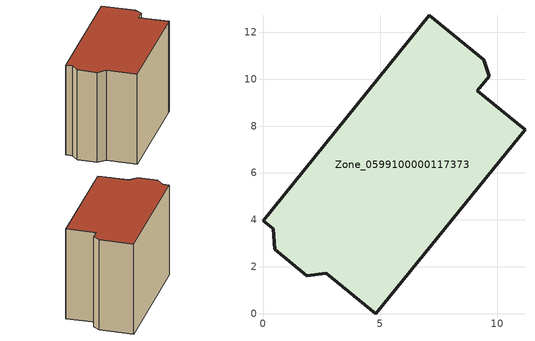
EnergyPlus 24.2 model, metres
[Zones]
Zone_0599100000117373
 floor ground (C_G): 1.87,1.62 0.5,2.75 0.44,3.61 0,3.96 7.1,12.72 9.43,10.83 9.64,10.12 9.13,9.5 11.17,7.83 10.96,7.58 4.81,0 2.7,1.72 z0
 wall outside (C_F): 0.5,2.75 1.87,1.62 2.7,1.72 4.81,0 10.96,7.58 11.17,7.83 9.13,9.5 9.64,10.12 9.43,10.83 7.1,12.72 0,3.96 0.44,3.61 0.5,2.75 z0:8.44
 roof outside (C_R): 4.81,0 10.96,7.58 11.17,7.83 9.13,9.5 9.64,10.12 9.43,10.83 7.1,12.72 0,3.96 0.44,3.61 0.5,2.75 1.87,1.62 2.7,1.72 z8.44
[BUILDING]
Pand.0599100000117373: North Axis=0; Terrain=City; Loads Convergence Tolerance Value=0.04; Temperature Convergence Tolerance Value=0.4; Solar Distribution=FullExterior; Maximum Number of Warmup Days=25; Minimum Number of Warmup Days=1
[Site:Location]
Rotterdam.The.Hague.AP_ZH_NLD Design_Conditions: Latitude=51.96; Longitude=4.45; Time Zone=1; Elevation=-4.5
[SITE:GROUNDTEMPERATURE:BUILDINGSURFACE]
18, 18, 18, 18, 18, 18, 18, 18, 18, 18, 18, 18
[MATERIAL] Thermal Absorptance=0.9; Solar Absorptance=0.7; Visible Absorptance=0.7
Name | Roughness | Thickness | Conductivity | Density | Specific Heat
G.TC.1946 | MediumSmooth | 0.15 | 1 | 540 | 1210
F.TC.1946 | Rough | 0.3 | 0.857143 | 1920 | 840
R.TC.1946 | MediumRough | 0.2 | 0.909091 | 1500 | 1000
[CONSTRUCTION]
C_G: G.TC.1946
C_F: F.TC.1946
C_R: R.TC.1946
[ZONE]
Zone_0599100000117373: Type=1; Multiplier=1; Ceiling Height=Autocalculate; Volume=Autocalculate; Floor Area=autocalculate; Part of Total Floor Area=Yes
[ZONEINFILTRATION:DESIGNFLOWRATE]
Infil_Zone_0599100000117373: Zone or ZoneList or Space or SpaceList=Zone_0599100000117373; Schedule=AlwaysOn; Design Flow Rate Calculation Method=Flow/Area; Flow Rate per Floor Area=0.003; Constant Term Coefficient=1; Temperature Term Coefficient=0; Velocity Term Coefficient=0; Velocity Squared Term Coefficient=0
[HVACTEMPLATE:ZONE:IDEALLOADSAIRSYSTEM]
Zone_0599100000117373: Maximum Heating Supply Air Temperature=50; Minimum Cooling Supply Air Temperature=13; Maximum Heating Supply Air Humidity Ratio=0.0156; Minimum Cooling Supply Air Humidity Ratio=0.0077; Heating Limit=NoLimit; Cooling Limit=NoLimit; Dehumidification Control Type=ConstantSensibleHeatRatio; Cooling Sensible Heat Ratio=0.7; Dehumidification Setpoint=60; Humidification Control Type=None; Humidification Setpoint=30; Outdoor Air Method=None; Outdoor Air Flow Rate per Person=0.00944; Outdoor Air Flow Rate per Zone Floor Area=0; Outdoor Air Flow Rate per Zone=0; Demand Controlled Ventilation Type=None; Outdoor Air Economizer Type=NoEconomizer; Heat Recovery Type=None; Sensible Heat Recovery Effectiveness=0.7; Latent Heat Recovery Effectiveness=0.65
[ZONECONTROL:THERMOSTAT]
ThermostatControl_Zone_0599100000117373: Zone or ZoneList=Zone_0599100000117373; Control Type Schedule=DualSetpointControlType; Control 1=Thermostat_Zone_0599100000117373; Temperature Difference Between Cutout And Setpoint=0
[THERMOSTATSETPOINT:DUALSETPOINT]
Thermostat_Zone_0599100000117373: Heating Setpoint Temperature Schedule=HeatingSetpoint_Zone_0599100000117373; Cooling Setpoint Temperature Schedule=CoolingSetpoint_Zone_0599100000117373
[SCHEDULE:COMPACT]
HeatingSetpoint_Zone_0599100000117373: Through: 12/31, For: AllDays, Until: 24:00, 21
CoolingSetpoint_Zone_0599100000117373: Through: 12/31, For: AllDays, Until: 24:00, 24
DualSetpointControlType: Through: 12/31, For: AllDays, Until: 24:00, 4
AlwaysOn: Through: 12/31, For: AllDays, Until: 24:00, 1
